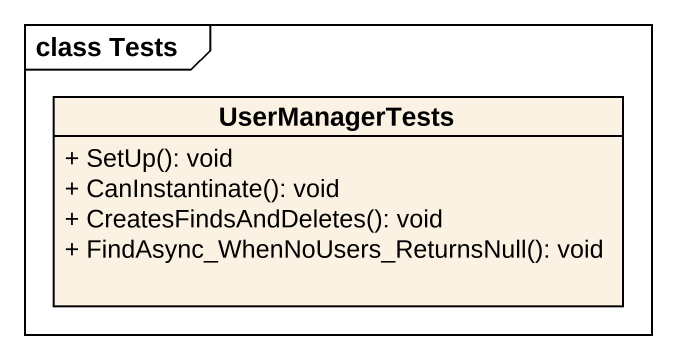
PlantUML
@startuml
mainframe class Tests
hide circle
hide empty members
skinparam classAttributeIconSize 0
class UserManagerTests {
  + SetUp(): void
  + CanInstantinate(): void
  + CreatesFindsAndDeletes(): void
  + FindAsync_WhenNoUsers_ReturnsNull(): void
}
@enduml
